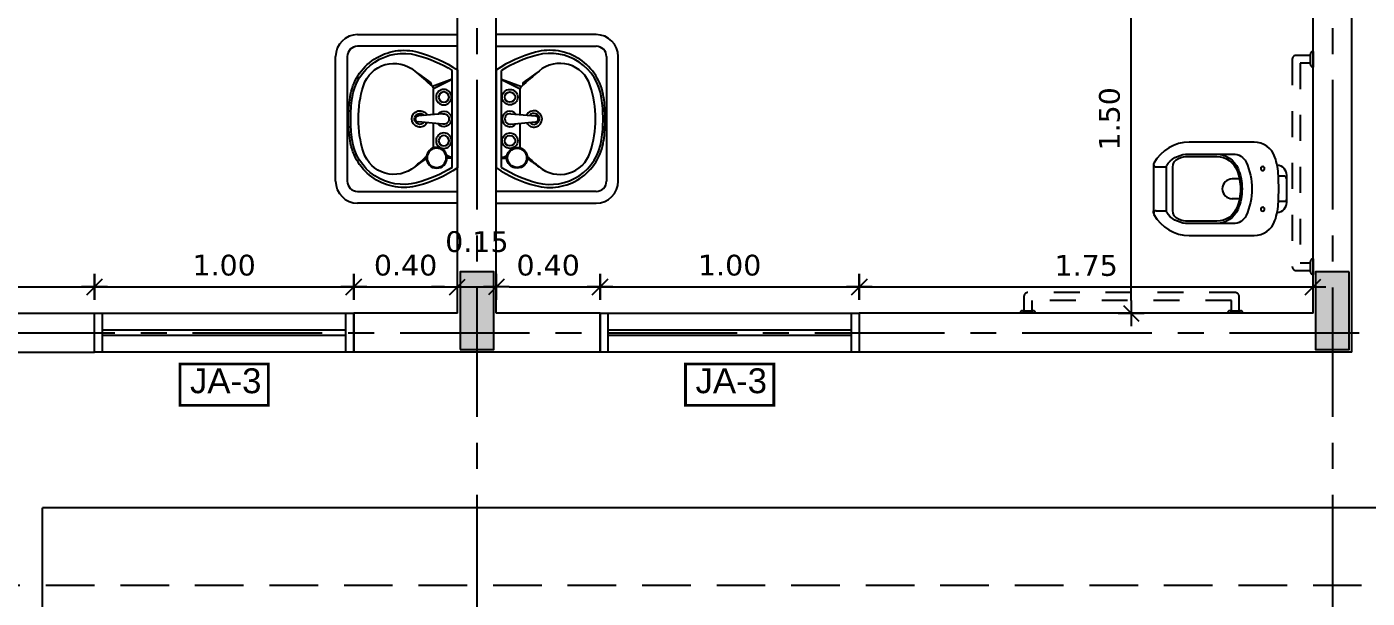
# Model space of a CAD drawing. Extents: x 12 to 194, y 116 to 198.
# Drawn here: x 75.78 to 80.95, y 169.63 to 171.83 of the extents above; entities that cross this region are included whole.
import ezdxf

# ---------------------------------------------------------------- set-up
doc = ezdxf.new("R2010")
doc.units = 0
doc.header["$LTSCALE"] = 0.005
doc.set_wipeout_variables(frame=1)
doc.header["$PDMODE"] = 3
for name, pattern in [('C5', [60, 50, -5, 0, -5]), ('DOT', [0.35, 0.1, -0.25]), ('HIDDEN2', [0.1875, 0.125, -0.0625]), ('TRACEJADO_G', [0.375, 0.25, -0.125])]:
    doc.linetypes.add(name, pattern=pattern)
doc.layers.get('0').update_dxf_attribs({"linetype": 'CONTINUOUS'})
doc.layers.get('DEFPOINTS').update_dxf_attribs({"linetype": 'CONTINUOUS'})
for name, color, linetype in [('A-ALV', 6, 'CONTINUOUS'), ('A-BARRA', 2, 'CONTINUOUS'), ('A-JANEL', 3, 'CONTINUOUS'), ('A-JANELA', 3, 'CONTINUOUS'), ('A-PAREDE', 5, 'CONTINUOUS'), ('A-PISOS-CTEL', 2, 'TRACEJADO_G'), ('A-PISOS-NIVEL', 1, 'CONTINUOUS'), ('AR-SAN-01', 1, 'CONTINUOUS'), ('ARQ-CTA-1_050', 1, 'CONTINUOUS'), ('ARQ-EQP-VISTA', 1, 'CONTINUOUS'), ('ARQ-ESQ-VISTA1', 2, 'CONTINUOUS'), ('ARQ-EXO-1_100', 251, 'C5'), ('ARQ-SMB-1_100', 1, 'CONTINUOUS'), ('ARQ-TXT-1_075', 2, 'CONTINUOUS'), ('BL-SAN-01', 1, 'CONTINUOUS')]:
    doc.layers.add(name, color=color, linetype=linetype)
doc.layers.add('FO-Hachuras dos pilares', color=9, linetype='CONTINUOUS', lineweight=5)
doc.styles.add('ESC-50-A20', font='arial.ttf', dxfattribs={"height": 0.1})
doc.styles.add('FNDE Texto Cota 0050', font='verdana.ttf', dxfattribs={"height": 0.08})
doc.dimstyles.new('FNDE 1-0050', dxfattribs={"dimscale": 5, "dimtxt": 0.08, "dimasz": 0.01, "dimexe": 0.15, "dimexo": 0.15, "dimgap": 0.01, "dimtad": 1, "dimzin": 1, "dimdsep": 46, "dimtxsty": 'FNDE Texto Cota 0050', "dimblk": 'tic', "dimcen": 0.015, "dimdle": 0.15, "dimse1": 1, "dimse2": 1, "dimclrd": 251, "dimclre": 251, "dimclrt": 256, "dimaunit": 1, "dimadec": 3, "dimazin": 0, "dimtfac": 1, "dimtix": 1, "dimtmove": 2, "dimatfit": 3, "dimfxl": 0.15, "dimtvp": 1, "dimtolj": 1, "dimtzin": 0, "dimarcsym": 0})

# ---------------------------------------------------------------- blocks, each defined once
blk = doc.blocks.new('tic')
at = {"color": 251}
for p, q in [((-1, 0), (1, 0)), ((0, -1), (0, 1))]:
    blk.add_line(p, q, dxfattribs=at)
blk.add_line((-0.6, -0.6), (0.6, 0.6))
blk = doc.blocks.new('*D33')
at = {"layer": 'ARQ-CTA-1_050', "color": 251, "lineweight": -2, "transparency": 16777216}
blk.add_line((80.8448, 168.931), (65.1948, 168.931), dxfattribs=at)
at = {"layer": 'DEFPOINTS', "color": 0, "transparency": 16777216}
for p in [(65.1448, 170.8856), (80.8948, 170.8856), (65.1448, 168.931)]:
    blk.add_point(p, dxfattribs=at)
at = {"layer": 'ARQ-CTA-1_050', "color": 251, "lineweight": -2, "transparency": 16777216, "xscale": 0.05, "yscale": 0.05, "zscale": 0.05}
for p, rotation in [((65.1448, 168.931), 180.0000000000142), ((80.8948, 168.931), 1.4148682225823e-11)]:
    blk.add_blockref('tic', p, dxfattribs=dict(at, rotation=rotation))
at = {"layer": 'ARQ-CTA-1_050', "transparency": 16777216, "insert": (73.0198, 169.0129), "char_height": 0.08, "attachment_point": 5, "style": 'FNDE Texto Cota 0050'}
blk.add_mtext('\\A1;15.75', dxfattribs=at)
blk = doc.blocks.new('LVTR-01P')
at = {"layer": 'BL-SAN-01'}
for p, q in [((0.189, 0), (-0.189, 0)), ((-0.1869, -0.02), (0.1869, -0.02)), ((-0.152, -0.02), (-0.152, -0.0401)), ((-0.148, -0.02), (-0.148, -0.0401)), ((-0.148, -0.0276), (-0.1415, -0.0409)), ((-0.148, -0.0335), (-0.1456, -0.0402)), ((0.1518, -0.02), (0.1161, -0.0924)), ((0.1528, -0.02), (0.1256, -0.0967)), ((-0.112, -0.0924), (-0.0168, -0.0924)), ((-0.0199, -0.0561), (-0.0119, -0.1511)), ((0.0195, -0.0561), (0.0115, -0.1511)), ((0.0165, -0.0924), (0.1161, -0.0924))]:
    blk.add_line(p, q, dxfattribs=at)
for centre, radius in [((-0.15, -0.08), 0.04), ((-0.15, -0.08), 0.037), ((-0.084, -0.0525), 0.03), ((-0.084, -0.0525), 0.02), ((0.084, -0.0525), 0.03), ((0.084, -0.0525), 0.02)]:
    blk.add_circle(centre, radius, dxfattribs=at)
for centre, radius, start, end in [((0.2424, -0.2861), 0.5176, 146.4501, 164.8885), ((-0.2424, -0.2861), 0.5176, 15.1115, 33.5499), ((0.2424, -0.2861), 0.505, 148.2072, 165.2817), ((0, -0.0525), 0.03, 308.8043, 231.1957), ((-0.0002, -0.0527), 0.02, 350.3752, 189.6248), ((-0.2424, -0.2861), 0.505, 14.7183, 31.7928), ((0.1161, -0.105), 0.0126, 41.3277, 90), ((-4.9199, -4.5336), 6.7189, 40.55971, 41.32768), ((0.1319, -0.1152), 0.0137, 36.1653, 98.2711), ((-0.0544, -0.2059), 0.2102, 164.8885, 261.8746), ((4.9199, -4.5336), 6.7189, 138.93408, 139.44029), ((5.2813, -4.0721), 6.7189, 143.96959, 144.44029), ((0, -0.1449), 0.0315, 117.9488, 62.7672), ((0, -0.1449), 0.021, 130.9255, 50.2909), ((-0.0002, -0.1501), 0.0118, 184.8124, 355.1876), ((0.0544, -0.2059), 0.2102, 278.1254, 15.1115), ((-5.2813, -4.0721), 6.7189, 35.55971, 36.16525), ((-0.0531, -0.2084), 0.1995, 165.2817, 262.1149), ((-0.0909, -0.2449), 0.1233, 139.4403, 252.413), ((0.0531, -0.2084), 0.1995, 277.8851, 14.7183), ((0.0909, -0.2449), 0.1233, 287.587, 40.5597), ((0, 0.042), 0.4242, 252.413, 270), ((0, 0.175), 0.5866, 262.1149, 270), ((0, 0.042), 0.4242, 270, 287.587), ((0, 0.175), 0.5866, 270, 277.8851), ((0, 0.175), 0.595, 261.8746, 270), ((0, 0.175), 0.595, 270, 278.1254)]:
    blk.add_arc(centre, radius, start, end, dxfattribs=at)
blk = doc.blocks.new('*D41')
at = {"layer": 'ARQ-CTA-1_050', "color": 251, "lineweight": -2, "transparency": 16777216}
blk.add_line((65.3448, 169.2827), (80.6948, 169.2827), dxfattribs=at)
at = {"layer": 'DEFPOINTS', "color": 0, "transparency": 16777216}
for p in [(65.2948, 170.6295), (80.7448, 170.6295), (80.7448, 169.2827)]:
    blk.add_point(p, dxfattribs=at)
at = {"layer": 'ARQ-CTA-1_050', "color": 251, "lineweight": -2, "transparency": 16777216, "xscale": 0.05, "yscale": 0.05, "zscale": 0.05, "rotation": 180}
blk.add_blockref('tic', (65.2948, 169.2827), dxfattribs=at)
at = {"layer": 'ARQ-CTA-1_050', "color": 251, "lineweight": -2, "transparency": 16777216, "xscale": 0.05, "yscale": 0.05, "zscale": 0.05}
blk.add_blockref('tic', (80.7448, 169.2827), dxfattribs=at)
at = {"layer": 'ARQ-CTA-1_050', "transparency": 16777216, "insert": (73.0198, 169.3646), "char_height": 0.08, "attachment_point": 5, "style": 'FNDE Texto Cota 0050'}
blk.add_mtext('\\A1;15.45', dxfattribs=at)
blk = doc.blocks.new('*D42')
at = {"layer": 'ARQ-CTA-1_050', "color": 251, "lineweight": -2, "transparency": 16777216}
for p, q in [((80.6948, 169.2827), (80.6448, 169.2827)), ((80.7448, 169.2827), (80.8948, 169.2827)), ((80.9448, 169.2827), (80.9948, 169.2827))]:
    blk.add_line(p, q, dxfattribs=at)
at = {"layer": 'DEFPOINTS', "color": 0, "transparency": 16777216}
for p in [(80.7448, 170.6295), (80.8948, 170.4795), (80.8948, 169.2827)]:
    blk.add_point(p, dxfattribs=at)
at = {"layer": 'ARQ-CTA-1_050', "color": 251, "lineweight": -2, "transparency": 16777216, "xscale": 0.05, "yscale": 0.05, "zscale": 0.05}
blk.add_blockref('tic', (80.7448, 169.2827), dxfattribs=at)
at = {"layer": 'ARQ-CTA-1_050', "color": 251, "lineweight": -2, "transparency": 16777216, "xscale": 0.05, "yscale": 0.05, "zscale": 0.05, "rotation": 180}
blk.add_blockref('tic', (80.8948, 169.2827), dxfattribs=at)
at = {"layer": 'ARQ-CTA-1_050', "transparency": 16777216, "insert": (80.8198, 169.3659), "char_height": 0.08, "attachment_point": 5, "style": 'FNDE Texto Cota 0050'}
blk.add_mtext('\\A1;0.15', dxfattribs=at)
blk = doc.blocks.new('*D43')
at = {"layer": 'ARQ-CTA-1_050', "color": 251, "lineweight": -2, "transparency": 16777216}
for p, q in [((82.2022, 170.774), (82.2022, 170.824)), ((82.2022, 170.574), (82.2022, 170.724)), ((82.2022, 170.524), (82.2022, 170.474))]:
    blk.add_line(p, q, dxfattribs=at)
at = {"layer": 'DEFPOINTS', "color": 0, "transparency": 16777216}
for p in [(80.7448, 170.724), (82.2022, 170.724), (80.8948, 170.574)]:
    blk.add_point(p, dxfattribs=at)
at = {"layer": 'ARQ-CTA-1_050', "color": 251, "lineweight": -2, "transparency": 16777216, "xscale": 0.05, "yscale": 0.05, "zscale": 0.05}
for p, rotation in [((82.2022, 170.724), 270), ((82.2022, 170.574), 90)]:
    blk.add_blockref('tic', p, dxfattribs=dict(at, rotation=rotation))
at = {"layer": 'ARQ-CTA-1_050', "transparency": 16777216, "insert": (82.119, 170.649), "char_height": 0.08, "attachment_point": 5, "rotation": 90, "style": 'FNDE Texto Cota 0050'}
blk.add_mtext('\\A1;0.15', dxfattribs=at)
blk = doc.blocks.new('*D85')
at = {"layer": 'ARQ-CTA-1_050', "color": 251, "lineweight": -2, "transparency": 16777216}
blk.add_line((74.3448, 170.8258), (75.9948, 170.8258), dxfattribs=at)
at = {"layer": 'DEFPOINTS', "color": 0, "transparency": 16777216}
for p in [(76.0448, 170.8258), (74.2948, 170.5204), (76.0448, 170.5204)]:
    blk.add_point(p, dxfattribs=at)
at = {"layer": 'ARQ-CTA-1_050', "color": 251, "lineweight": -2, "transparency": 16777216, "xscale": 0.05, "yscale": 0.05, "zscale": 0.05, "rotation": 180}
blk.add_blockref('tic', (74.2948, 170.8258), dxfattribs=at)
at = {"layer": 'ARQ-CTA-1_050', "color": 251, "lineweight": -2, "transparency": 16777216, "xscale": 0.05, "yscale": 0.05, "zscale": 0.05}
blk.add_blockref('tic', (76.0448, 170.8258), dxfattribs=at)
at = {"layer": 'ARQ-CTA-1_050', "transparency": 16777216, "insert": (75.1698, 170.9078), "char_height": 0.08, "attachment_point": 5, "style": 'FNDE Texto Cota 0050'}
blk.add_mtext('\\A1;1.75', dxfattribs=at)
blk = doc.blocks.new('*D86')
at = {"layer": 'ARQ-CTA-1_050', "color": 251, "lineweight": -2, "transparency": 16777216}
blk.add_line((76.0948, 170.8258), (76.9948, 170.8258), dxfattribs=at)
at = {"layer": 'DEFPOINTS', "color": 0, "transparency": 16777216}
for p in [(77.0448, 170.8258), (76.0448, 170.5204), (77.0448, 170.5204)]:
    blk.add_point(p, dxfattribs=at)
at = {"layer": 'ARQ-CTA-1_050', "color": 251, "lineweight": -2, "transparency": 16777216, "xscale": 0.05, "yscale": 0.05, "zscale": 0.05, "rotation": 180}
blk.add_blockref('tic', (76.0448, 170.8258), dxfattribs=at)
at = {"layer": 'ARQ-CTA-1_050', "color": 251, "lineweight": -2, "transparency": 16777216, "xscale": 0.05, "yscale": 0.05, "zscale": 0.05}
blk.add_blockref('tic', (77.0448, 170.8258), dxfattribs=at)
at = {"layer": 'ARQ-CTA-1_050', "transparency": 16777216, "insert": (76.5448, 170.9091), "char_height": 0.08, "attachment_point": 5, "style": 'FNDE Texto Cota 0050'}
blk.add_mtext('\\A1;1.00', dxfattribs=at)
blk = doc.blocks.new('*D87')
at = {"layer": 'ARQ-CTA-1_050', "color": 251, "lineweight": -2, "transparency": 16777216}
blk.add_line((77.0948, 170.8258), (77.3948, 170.8258), dxfattribs=at)
at = {"layer": 'DEFPOINTS', "color": 0, "transparency": 16777216}
for p in [(77.4448, 170.8258), (77.0448, 170.5204), (77.4448, 170.5204)]:
    blk.add_point(p, dxfattribs=at)
at = {"layer": 'ARQ-CTA-1_050', "color": 251, "lineweight": -2, "transparency": 16777216, "xscale": 0.05, "yscale": 0.05, "zscale": 0.05, "rotation": 180}
blk.add_blockref('tic', (77.0448, 170.8258), dxfattribs=at)
at = {"layer": 'ARQ-CTA-1_050', "color": 251, "lineweight": -2, "transparency": 16777216, "xscale": 0.05, "yscale": 0.05, "zscale": 0.05}
blk.add_blockref('tic', (77.4448, 170.8258), dxfattribs=at)
at = {"layer": 'ARQ-CTA-1_050', "transparency": 16777216, "insert": (77.2448, 170.9091), "char_height": 0.08, "attachment_point": 5, "style": 'FNDE Texto Cota 0050'}
blk.add_mtext('\\A1;0.40', dxfattribs=at)
blk = doc.blocks.new('*D88')
at = {"layer": 'ARQ-CTA-1_050', "color": 251, "lineweight": -2, "transparency": 16777216}
for p, q in [((77.3948, 170.8258), (77.3448, 170.8258)), ((77.4448, 170.8258), (77.5948, 170.8258)), ((77.6448, 170.8258), (77.6948, 170.8258))]:
    blk.add_line(p, q, dxfattribs=at)
at = {"layer": 'DEFPOINTS', "color": 0, "transparency": 16777216}
for p in [(77.5948, 170.8258), (77.4448, 170.5204), (77.5948, 170.5204)]:
    blk.add_point(p, dxfattribs=at)
at = {"layer": 'ARQ-CTA-1_050', "color": 251, "lineweight": -2, "transparency": 16777216, "xscale": 0.05, "yscale": 0.05, "zscale": 0.05}
blk.add_blockref('tic', (77.4448, 170.8258), dxfattribs=at)
at = {"layer": 'ARQ-CTA-1_050', "color": 251, "lineweight": -2, "transparency": 16777216, "xscale": 0.05, "yscale": 0.05, "zscale": 0.05, "rotation": 180}
blk.add_blockref('tic', (77.5948, 170.8258), dxfattribs=at)
at = {"layer": 'ARQ-CTA-1_050', "transparency": 16777216, "insert": (77.5198, 170.9999), "char_height": 0.08, "attachment_point": 5, "style": 'FNDE Texto Cota 0050'}
blk.add_mtext('\\A1;0.15', dxfattribs=at)
blk = doc.blocks.new('*D89')
at = {"layer": 'ARQ-CTA-1_050', "color": 251, "lineweight": -2, "transparency": 16777216}
blk.add_line((77.6448, 170.8258), (77.9448, 170.8258), dxfattribs=at)
at = {"layer": 'DEFPOINTS', "color": 0, "transparency": 16777216}
for p in [(77.9948, 170.8258), (77.5948, 170.5204), (77.9948, 170.5204)]:
    blk.add_point(p, dxfattribs=at)
at = {"layer": 'ARQ-CTA-1_050', "color": 251, "lineweight": -2, "transparency": 16777216, "xscale": 0.05, "yscale": 0.05, "zscale": 0.05, "rotation": 180}
blk.add_blockref('tic', (77.5948, 170.8258), dxfattribs=at)
at = {"layer": 'ARQ-CTA-1_050', "color": 251, "lineweight": -2, "transparency": 16777216, "xscale": 0.05, "yscale": 0.05, "zscale": 0.05}
blk.add_blockref('tic', (77.9948, 170.8258), dxfattribs=at)
at = {"layer": 'ARQ-CTA-1_050', "transparency": 16777216, "insert": (77.7948, 170.9091), "char_height": 0.08, "attachment_point": 5, "style": 'FNDE Texto Cota 0050'}
blk.add_mtext('\\A1;0.40', dxfattribs=at)
blk = doc.blocks.new('*D90')
at = {"layer": 'ARQ-CTA-1_050', "color": 251, "lineweight": -2, "transparency": 16777216}
blk.add_line((78.0448, 170.8258), (78.9448, 170.8258), dxfattribs=at)
at = {"layer": 'DEFPOINTS', "color": 0, "transparency": 16777216}
for p in [(78.9948, 170.8258), (77.9948, 170.5204), (78.9948, 170.5204)]:
    blk.add_point(p, dxfattribs=at)
at = {"layer": 'ARQ-CTA-1_050', "color": 251, "lineweight": -2, "transparency": 16777216, "xscale": 0.05, "yscale": 0.05, "zscale": 0.05, "rotation": 180}
blk.add_blockref('tic', (77.9948, 170.8258), dxfattribs=at)
at = {"layer": 'ARQ-CTA-1_050', "color": 251, "lineweight": -2, "transparency": 16777216, "xscale": 0.05, "yscale": 0.05, "zscale": 0.05}
blk.add_blockref('tic', (78.9948, 170.8258), dxfattribs=at)
at = {"layer": 'ARQ-CTA-1_050', "transparency": 16777216, "insert": (78.4948, 170.9091), "char_height": 0.08, "attachment_point": 5, "style": 'FNDE Texto Cota 0050'}
blk.add_mtext('\\A1;1.00', dxfattribs=at)
blk = doc.blocks.new('*D91')
at = {"layer": 'ARQ-CTA-1_050', "color": 251, "lineweight": -2, "transparency": 16777216}
blk.add_line((79.0448, 170.8258), (80.6948, 170.8258), dxfattribs=at)
at = {"layer": 'DEFPOINTS', "color": 0, "transparency": 16777216}
for p in [(80.7448, 170.8258), (78.9948, 170.5204), (80.7448, 170.5204)]:
    blk.add_point(p, dxfattribs=at)
at = {"layer": 'ARQ-CTA-1_050', "color": 251, "lineweight": -2, "transparency": 16777216, "xscale": 0.05, "yscale": 0.05, "zscale": 0.05, "rotation": 180}
blk.add_blockref('tic', (78.9948, 170.8258), dxfattribs=at)
at = {"layer": 'ARQ-CTA-1_050', "color": 251, "lineweight": -2, "transparency": 16777216, "xscale": 0.05, "yscale": 0.05, "zscale": 0.05}
blk.add_blockref('tic', (80.7448, 170.8258), dxfattribs=at)
at = {"layer": 'ARQ-CTA-1_050', "transparency": 16777216, "insert": (79.8698, 170.9078), "char_height": 0.08, "attachment_point": 5, "style": 'FNDE Texto Cota 0050'}
blk.add_mtext('\\A1;1.75', dxfattribs=at)
blk = doc.blocks.new('*D120')
at = {"layer": 'ARQ-CTA-1_050', "color": 251, "lineweight": -2, "transparency": 16777216}
blk.add_line((80.0435, 170.774), (80.0435, 172.174), dxfattribs=at)
at = {"layer": 'DEFPOINTS', "color": 0, "transparency": 16777216}
for p in [(80.0435, 172.224), (80.7448, 172.224), (80.7448, 170.724)]:
    blk.add_point(p, dxfattribs=at)
at = {"layer": 'ARQ-CTA-1_050', "color": 251, "lineweight": -2, "transparency": 16777216, "xscale": 0.05, "yscale": 0.05, "zscale": 0.05}
for p, rotation in [((80.0435, 172.224), 90), ((80.0435, 170.724), 270)]:
    blk.add_blockref('tic', p, dxfattribs=dict(at, rotation=rotation))
at = {"layer": 'ARQ-CTA-1_050', "transparency": 16777216, "insert": (79.9602, 171.474), "char_height": 0.08, "attachment_point": 5, "rotation": 90, "style": 'FNDE Texto Cota 0050'}
blk.add_mtext('\\A1;1.50', dxfattribs=at)
blk = doc.blocks.new('A$C051A1D2C')
at = {"linetype": 'HIDDEN2', "ltscale": 0.5}
for points in [[(0, 1.13, -0.414214), (0.01, 1.12), (0.01, 1.08, -0.414214), (0, 1.07), (0, 1.13)], [(0.01, 0.285), (0.065, 0.285, 0.414214), (0.08, 0.3), (0.08, 1.1, 0.414214), (0.065, 1.115), (0.01, 1.115)], [(0, 0.33, -0.414214), (0.01, 0.32), (0.01, 0.28, -0.414214), (0, 0.27), (0, 0.33)]]:
    blk.add_lwpolyline(points, format="xyb", dxfattribs=at)
for points in [[(0.01, 0.315), (0.05, 0.315), (0.05, 1.085), (0.01, 1.085)], [(0.965, 0.01), (0.965, 0.05), (0.195, 0.05), (0.195, 0.01)]]:
    blk.add_lwpolyline(points, dxfattribs=at)
at = {"linetype": 'HIDDEN2', "ltscale": 0.15}
for points in [[(0.15, 0, -0.414214), (0.16, 0.01), (0.2, 0.01, -0.414214), (0.21, 0), (0.15, 0)], [(0.95, 0, -0.414214), (0.96, 0.01), (1, 0.01, -0.414214), (1.01, 0), (0.95, 0)]]:
    blk.add_lwpolyline(points, format="xyb", dxfattribs=at)
at = {"color": 8, "linetype": 'DOT'}
blk.add_wipeout([(0.48, 0.6149), (0.5741, 0.6149), (0.5796, 0.6134), (0.5847, 0.6102), (0.5886, 0.608), (0.5939, 0.6044), (0.5978, 0.6016), (0.607, 0.5941), (0.615, 0.5867), (0.62, 0.5806), (0.628, 0.5712), (0.6369, 0.5581), (0.6413, 0.5505), (0.6438, 0.5461), (0.6451, 0.5435), (0.6465, 0.5406), (0.6511, 0.5288), (0.6532, 0.5219), (0.6548, 0.5161), (0.6567, 0.508), (0.658, 0.5004), (0.6584, 0.4983), (0.6591, 0.4907), (0.6597, 0.4798), (0.6601, 0.4772), (0.6601, 0.2275), (0.6589, 0.2157), (0.6578, 0.2103), (0.6559, 0.2027), (0.6534, 0.1955), (0.6504, 0.1894), (0.6491, 0.1866), (0.6475, 0.1836), (0.6457, 0.1807), (0.6441, 0.1782), (0.641, 0.1742), (0.6384, 0.1713), (0.6314, 0.1645), (0.6248, 0.1587), (0.6205, 0.1559), (0.6107, 0.1505), (0.6011, 0.1467), (0.5911, 0.1436), (0.5793, 0.1405), (0.5726, 0.1389), (0.5727, 0.1379), (0.5722, 0.1365), (0.5709, 0.1316), (0.57, 0.1284), (0.569, 0.1261), (0.567, 0.122), (0.5659, 0.1204), (0.5647, 0.1188), (0.5637, 0.1173), (0.5629, 0.1166), (0.5597, 0.1131), (0.5587, 0.1122), (0.5578, 0.1116), (0.5568, 0.1108), (0.5562, 0.1103), (0.5557, 0.1099), (0.5552, 0.1096), (0.5547, 0.1092), (0.5541, 0.1089), (0.5533, 0.1084), (0.5522, 0.1078), (0.5515, 0.1074), (0.5497, 0.1065), (0.5478, 0.1058), (0.5448, 0.1046), (0.5419, 0.1039), (0.5387, 0.1032), (0.5339, 0.1029), (0.533, 0.1027), (0.4272, 0.1027), (0.4271, 0.1028), (0.4265, 0.1028), (0.4259, 0.1028), (0.4245, 0.1029), (0.423, 0.103), (0.4215, 0.1032), (0.4202, 0.1035), (0.4186, 0.1038), (0.4159, 0.1044), (0.4139, 0.1051), (0.4109, 0.1063), (0.4103, 0.1065), (0.4079, 0.1079), (0.4055, 0.1092), (0.4038, 0.1104), (0.4026, 0.1113), (0.4012, 0.1124), (0.4007, 0.1128), (0.4002, 0.1133), (0.3968, 0.1168), (0.3966, 0.117), (0.396, 0.1179), (0.3953, 0.1188), (0.3945, 0.1199), (0.3937, 0.121), (0.3932, 0.1216), (0.3929, 0.1222), (0.3925, 0.123), (0.3922, 0.1236), (0.3919, 0.1242), (0.3915, 0.125), (0.3911, 0.1257), (0.3908, 0.1262), (0.3906, 0.1267), (0.3904, 0.1272), (0.3901, 0.128), (0.3894, 0.1301), (0.3888, 0.1316), (0.3886, 0.1322), (0.3877, 0.1377), (0.3878, 0.1385), (0.3872, 0.139), (0.386, 0.139), (0.3817, 0.14), (0.3765, 0.1414), (0.3713, 0.1426), (0.3555, 0.1479), (0.3485, 0.1508), (0.3439, 0.1533), (0.3399, 0.1559), (0.3352, 0.1589), (0.3317, 0.1616), (0.3297, 0.1632), (0.3263, 0.1667), (0.3233, 0.1696), (0.318, 0.1758), (0.3145, 0.1809), (0.3116, 0.1858), (0.3092, 0.1905), (0.3067, 0.1956), (0.3045, 0.2016), (0.3029, 0.2071), (0.3019, 0.2113), (0.301, 0.2166), (0.3007, 0.2184), (0.3005, 0.2193), (0.3005, 0.2208), (0.3003, 0.2247), (0.3002, 0.2261), (0.3001, 0.2276), (0.3001, 0.2276), (0.3001, 0.4772), (0.3006, 0.4863), (0.301, 0.4914), (0.3013, 0.4945), (0.3017, 0.4982), (0.3022, 0.5014), (0.3027, 0.5046), (0.3032, 0.5074), (0.3036, 0.5096), (0.3038, 0.5106), (0.3041, 0.5116), (0.3046, 0.5136), (0.308, 0.5256), (0.3092, 0.5289), (0.3106, 0.533), (0.3114, 0.5349), (0.3121, 0.5365), (0.3129, 0.5386), (0.314, 0.5413), (0.3154, 0.5441), (0.3161, 0.5456), (0.3179, 0.5493), (0.3207, 0.5544), (0.326, 0.563), (0.3276, 0.5653), (0.3346, 0.5743), (0.3395, 0.5802), (0.3453, 0.5865), (0.3575, 0.5973), (0.3649, 0.6028), (0.3719, 0.6079), (0.3809, 0.6132), (0.3848, 0.6145), (0.3859, 0.6149)], dxfattribs=at)
at = {"color": 8}
blk.add_line((0.5741, 0.6149), (0.3859, 0.6149), dxfattribs=at)
for p, q in [((0.3859, 0.6149), (0.3956, 0.6149)), ((0.3956, 0.6049), (0.3956, 0.5693))]:
    blk.add_line(p, q)
for points in [[(0.3956, 0.6049, 0.407906), (0.3859, 0.6149, 0.131537), (0.3809, 0.6136, 0.273863), (0.3001, 0.4772), (0.3001, 0.2275, 0.319419), (0.3574, 0.1469, 0.074713), (0.4301, 0.1333, 0.017899), (0.53, 0.1333, 0.074713), (0.6027, 0.1469, 0.319419), (0.6601, 0.2275), (0.6601, 0.4772, 0.273863), (0.5793, 0.6136, 0.136488), (0.5741, 0.6149, 0.402244), (0.5645, 0.6049), (0.5645, 0.5693, 0.337727), (0.5685, 0.5641)], [(0.5727, 0.1379, -0.378909), (0.533, 0.1027), (0.4272, 0.1027, -0.378909), (0.3875, 0.1379)], [(0.4401, 0.1027, -0.414214), (0.4312, 0.1116), (0.4312, 0.1335)], [(0.5201, 0.1027, 0.414214), (0.529, 0.1116), (0.529, 0.1335)]]:
    blk.add_lwpolyline(points, format="xyb")
blk.add_lwpolyline([(0.3769, 0.2583, -0.295956), (0.3461, 0.3075, 0.008003), (0.3461, 0.4798, -0.219669), (0.3807, 0.5582, -0.1825), (0.3991, 0.5651), (0.5611, 0.5651, -0.1825), (0.5794, 0.5582, -0.21967), (0.6141, 0.4798, 0.008003), (0.6141, 0.3075, -0.295956), (0.5832, 0.2583, -0.109342), (0.4801, 0.2355, -0.109342)], format="xyb", close=True)
for points in [[(0.4419, 0.2836, -0.042994), (0.4089, 0.293, -0.312272), (0.3556, 0.3706, 0.00507), (0.355, 0.4799, -0.107996), (0.3628, 0.519, -0.297508), (0.3969, 0.5412), (0.5633, 0.5412, -0.297509), (0.5973, 0.519, -0.107996), (0.6052, 0.4799, 0.00507), (0.6045, 0.3706, -0.312272), (0.5513, 0.293, -0.091294), (0.4801, 0.2799, -0.048111)], [(0.4019, 0.1866, 1), (0.4019, 0.2017, 1)], [(0.5583, 0.1866, 1), (0.5583, 0.2017, 1)]]:
    blk.add_lwpolyline(points, format="xyb", close=True, dxfattribs=at)
for points in [[(0.6134, 0.3717, -0.305538), (0.5582, 0.2891, -0.097448), (0.4801, 0.2737, -0.097448), (0.402, 0.2891, -0.305538), (0.3467, 0.3717)], [(0.5183, 0.2836), (0.5183, 0.3116, 1), (0.4419, 0.3116)]]:
    blk.add_lwpolyline(points, format="xyb", dxfattribs=at)
blk.add_lwpolyline([(0.4419, 0.2836), (0.4419, 0.3127)], dxfattribs=at)
at = {"linetype": 'HIDDEN2', "ltscale": 0.5}
blk.add_lwpolyline([(0.995, 0.01), (0.995, 0.065, 0.414214), (0.98, 0.08), (0.18, 0.08, 0.414214), (0.165, 0.065), (0.165, 0.01)], format="xyb", dxfattribs=at)
blk.add_arc((0.3903, 0.5693), 0.00533, 285.3551, 0)

msp = doc.modelspace()

# ---------------------------------------------------------------- hatches: boundary and pattern name
at = {"layer": 'FO-Hachuras dos pilares', "linetype": 'Continuous'}
for points in [[(77.4548, 170.584), (77.5198, 170.584), (77.5848, 170.584), (77.5848, 170.734), (77.5848, 170.884), (77.5198, 170.884), (77.4548, 170.884), (77.4548, 170.734)], [(80.8848, 170.884), (80.8198, 170.884), (80.7548, 170.884), (80.7548, 170.734), (80.7548, 170.584), (80.8198, 170.584), (80.8848, 170.584), (80.8848, 170.734)]]:
    msp.add_hatch(color=256, dxfattribs=at).paths.add_polyline_path(points)

# ---------------------------------------------------------------- linework, layer by layer
at = {"layer": 'A-ALV'}
for points in [[(77.4548, 170.584), (77.5198, 170.584), (77.5848, 170.584), (77.5848, 170.734), (77.5848, 170.884), (77.5198, 170.884), (77.4548, 170.884), (77.4548, 170.734), (77.4548, 170.584)], [(80.8848, 170.884), (80.8198, 170.884), (80.7548, 170.884), (80.7548, 170.734), (80.7548, 170.584), (80.8198, 170.584), (80.8848, 170.584), (80.8848, 170.734), (80.8848, 170.884)]]:
    msp.add_lwpolyline(points, close=True, dxfattribs=at)
at = {"layer": 'A-BARRA'}
for p, q in [((77.0598, 171.799), (77.4448, 171.799)), ((77.9798, 171.799), (77.5948, 171.799)), ((77.4448, 171.754), (77.0598, 171.754)), ((77.5948, 171.754), (77.9798, 171.754)), ((76.9748, 171.234), (76.9748, 171.714)), ((77.0198, 171.714), (77.0198, 171.234)), ((78.0198, 171.714), (78.0198, 171.234)), ((78.0648, 171.234), (78.0648, 171.714)), ((77.0598, 171.194), (77.4448, 171.194)), ((77.9798, 171.194), (77.5948, 171.194)), ((77.4448, 171.149), (77.0598, 171.149)), ((77.5948, 171.149), (77.9798, 171.149))]:
    msp.add_line(p, q, dxfattribs=at)
for centre, radius, start, end in [((77.0598, 171.714), 0.085, 90, 180), ((77.9798, 171.714), 0.085, 0, 90), ((77.0598, 171.714), 0.04, 90, 180), ((77.9798, 171.714), 0.04, 0, 90), ((77.0598, 171.234), 0.085, 180, 270), ((77.0598, 171.234), 0.04, 180, 270), ((77.9798, 171.234), 0.04, 270, 0), ((77.9798, 171.234), 0.085, 270, 0)]:
    msp.add_arc(centre, radius, start, end, dxfattribs=at)
at = {"layer": 'A-JANEL'}
msp.add_line((78.9948, 170.724), (78.9948, 170.574), dxfattribs=at)
at = {"layer": 'A-JANELA'}
msp.add_line((77.0648, 170.574), (77.0148, 170.574), dxfattribs=at)
at = {"layer": 'A-PAREDE'}
for p, q in [((80.8948, 170.574), (80.8948, 175.324)), ((77.4448, 170.724), (77.4448, 175.174)), ((77.5948, 170.724), (77.5948, 175.174)), ((80.7448, 170.724), (80.7448, 175.174)), ((74.2948, 170.724), (76.0448, 170.724)), ((76.0448, 170.574), (76.0448, 170.724)), ((77.4448, 170.724), (77.0448, 170.724)), ((77.0448, 170.574), (77.0448, 170.724)), ((77.9948, 170.724), (77.5948, 170.724)), ((77.9948, 170.574), (77.9948, 170.724)), ((77.9948, 170.724), (77.9948, 170.574)), ((77.9948, 170.574), (77.9948, 170.724)), ((80.7448, 170.724), (78.9948, 170.724)), ((78.9948, 170.724), (78.9948, 170.574)), ((73.8952, 170.574), (76.0448, 170.574)), ((77.9948, 170.574), (77.0448, 170.574)), ((80.8948, 170.574), (78.9948, 170.574))]:
    msp.add_line(p, q, dxfattribs=at)
at = {"layer": 'A-PISOS-CTEL', "color": 2, "linetype": 'TRACEJADO_G', "ltscale": 150}
msp.add_lwpolyline([(64.2454, 177.7553), (81.7948, 177.7553), (81.7948, 169.674), (64.2454, 169.674)], close=True, dxfattribs=at)
at = {"layer": 'A-PISOS-NIVEL', "color": 1}
for p in [(81.4948, 169.974), (75.8448, 164.552), (81.4948, 169.974)]:
    msp.add_line(p, (75.8448, 169.974), dxfattribs=at)
at = {"layer": 'ARQ-ESQ-VISTA1', "color": 1}
for p, q in [((76.0748, 170.724), (77.0148, 170.724)), ((78.0248, 170.724), (78.9648, 170.724)), ((77.0148, 170.574), (76.0748, 170.574)), ((78.9648, 170.574), (78.0248, 170.574))]:
    msp.add_line(p, q, dxfattribs=at)
at = {"layer": 'ARQ-ESQ-VISTA1', "color": 2}
for p, q in [((77.0148, 170.659), (76.0752, 170.6589)), ((77.0148, 170.639), (76.0752, 170.6389)), ((78.9648, 170.659), (78.0252, 170.6589)), ((78.9648, 170.639), (78.0252, 170.6389))]:
    msp.add_line(p, q, dxfattribs=at)
for points in [[(76.0748, 170.574), (76.0448, 170.574), (76.0448, 170.724), (76.0748, 170.724)], [(77.0448, 170.574), (77.0148, 170.574), (77.0148, 170.724), (77.0448, 170.724)], [(78.0248, 170.574), (77.9948, 170.574), (77.9948, 170.724), (78.0248, 170.724)], [(78.9948, 170.574), (78.9648, 170.574), (78.9648, 170.724), (78.9948, 170.724)]]:
    msp.add_lwpolyline(points, close=True, dxfattribs=at)
at = {"layer": 'ARQ-EXO-1_100', "ltscale": 2}
for p, q in [((77.5198, 178.8241), (77.5198, 168.6039)), ((80.8198, 178.8241), (80.8198, 168.6039)), ((62.8233, 170.649), (83.5522, 170.649, -14.6778))]:
    msp.add_line(p, q, dxfattribs=at)
at = {"layer": 'ARQ-SMB-1_100', "color": 252, "ltscale": 10, "const_width": 0.0107}
for points in [[(76.3744, 170.3687), (76.7153, 170.3687), (76.7153, 170.5287), (76.3744, 170.5287)], [(78.3244, 170.3687), (78.6653, 170.3687), (78.6653, 170.5287), (78.3244, 170.5287)]]:
    msp.add_lwpolyline(points, close=True, dxfattribs=at)

# ---------------------------------------------------------------- block references
at = {"layer": 'AR-SAN-01', "extrusion": (0, 0, -1), "zscale": -1, "rotation": 89.99999999997064}
msp.add_blockref('LVTR-01P', (-77.4448, 171.4738), dxfattribs=at)
at = {"layer": 'AR-SAN-01', "extrusion": (0, 0, -1), "xscale": -1, "zscale": -1, "rotation": 270.0000000000065}
msp.add_blockref('LVTR-01P', (-77.5948, 171.4738), dxfattribs=at)

# ---------------------------------------------------------------- texts
at = {"layer": 'ARQ-TXT-1_075', "style": 'ESC-50-A20'}
for p in [(76.4131, 170.4158), (78.3631, 170.4158)]:
    msp.add_attdef('JA-3', p, '', height=0.096, dxfattribs=at)

# ---------------------------------------------------------------- dimensions: what is measured, and where the dimension line sits
at = {"layer": 'ARQ-CTA-1_050'}
for base, p1, p2, picture, middle in [((80.0435, 172.224), (80.7448, 170.724), (80.7448, 172.224), '*D120', (79.9602, 171.474)), ((82.2022, 170.724), (80.8948, 170.574), (80.7448, 170.724), '*D43', (82.119, 170.649))]:
    dim = msp.add_linear_dim(base=base, p1=p1, p2=p2, angle=90, dimstyle='FNDE 1-0050', override={"dimtad": 0}, dxfattribs=at)
    dim.commit()
    dim.dimension.update_dxf_attribs({"geometry": picture, "text_midpoint": middle})
dim = msp.add_linear_dim(base=(77.5948, 170.8258), p1=(77.4448, 170.5204), p2=(77.5948, 170.5204), dimstyle='FNDE 1-0050', override={"dimtad": 0}, dxfattribs=at)
dim.commit()
dim.dimension.update_dxf_attribs({"geometry": '*D88', "text_midpoint": (77.5198, 170.9999), "dimtype": 160})
for base, p1, p2, picture, middle in [((76.0448, 170.8258), (74.2948, 170.5204), (76.0448, 170.5204), '*D85', (75.1698, 170.9078)), ((77.0448, 170.8258), (76.0448, 170.5204), (77.0448, 170.5204), '*D86', (76.5448, 170.9091)), ((77.4448, 170.8258), (77.0448, 170.5204), (77.4448, 170.5204), '*D87', (77.2448, 170.9091)), ((77.9948, 170.8258), (77.5948, 170.5204), (77.9948, 170.5204), '*D89', (77.7948, 170.9091)), ((78.9948, 170.8258), (77.9948, 170.5204), (78.9948, 170.5204), '*D90', (78.4948, 170.9091)), ((80.7448, 170.8258), (78.9948, 170.5204), (80.7448, 170.5204), '*D91', (79.8698, 170.9078)), ((80.7448, 169.2827), (65.2948, 170.6295), (80.7448, 170.6295), '*D41', (73.0198, 169.3646)), ((80.8948, 169.2827), (80.7448, 170.6295), (80.8948, 170.4795), '*D42', (80.8198, 169.3659))]:
    dim = msp.add_linear_dim(base=base, p1=p1, p2=p2, dimstyle='FNDE 1-0050', override={"dimtad": 0}, dxfattribs=at)
    dim.commit()
    dim.dimension.update_dxf_attribs({"geometry": picture, "text_midpoint": middle})
dim = msp.add_aligned_dim(p1=(80.8948, 170.8856), p2=(65.1448, 170.8856), distance=1.9547, dimstyle='FNDE 1-0050', override={"dimtad": 0}, dxfattribs=at)
dim.commit()
dim.dimension.update_dxf_attribs({"geometry": '*D33', "text_midpoint": (73.0198, 169.0129)})

# ---------------------------------------------------------------- next in the draw order: block references
at = {"layer": 'ARQ-EQP-VISTA', "rotation": 90.00000011472476}
msp.add_blockref('A$C051A1D2C', (80.7448, 170.724), dxfattribs=at)

doc.saveas('drawing.dxf')
